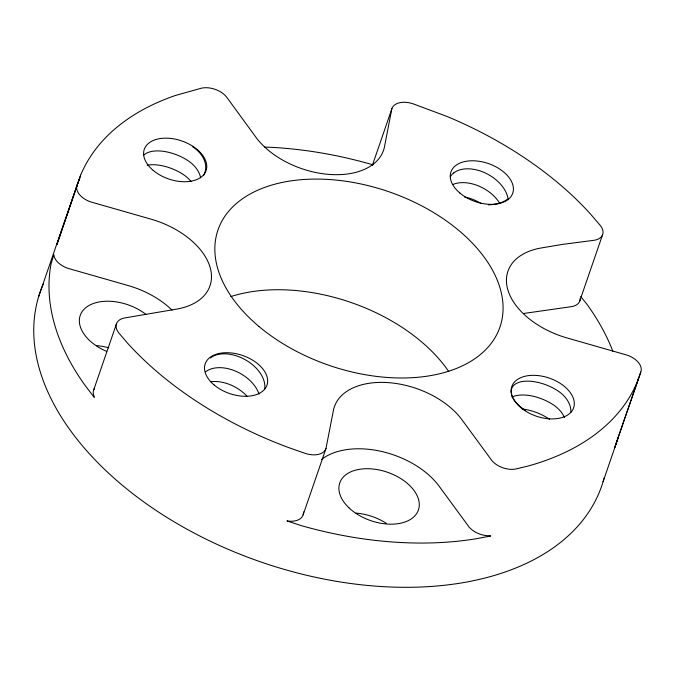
<?xml version="1.0" encoding="UTF-8"?>
<svg xmlns="http://www.w3.org/2000/svg" width="675" height="675" viewBox="0 0 675 675"><rect width="100%" height="100%" fill="white"/><g stroke="black" fill="none" stroke-linecap="round" stroke-linejoin="round"><path stroke-width="1.01" d="M321.519 459.515A71.466 44.002 19 0 1 439.138 486.228L469.125 527.091A18.225 11.222 19 0 0 489.375 535.756L490.776 535.984L475.276 538.903A297.042 182.883 19 0 1 301.101 525.572L286.917 520.914A18.225 11.222 19 0 0 303.117 514.89L303.691 511.903M80.629 175.162L56.953 244.434L80.629 175.162A297.042 182.883 19 0 1 175.179 95.563L201.116 88.256A18.622 11.458 19 0 1 227.34 98.061L255.909 137.236A71.466 44.002 19 0 0 329.316 174.42A71.466 44.002 19 0 0 384.472 146.838L391.567 110.177A18.487 11.382 19 0 1 413.243 103.874L446.732 116.336A297.042 182.883 19 0 1 590.642 214.194L599.94 225.079A17.693 10.893 19 0 1 592.667 240.46L562.461 244.409L541.358 247.944A71.466 44.002 19 0 0 507.735 289.448A71.466 44.002 19 0 0 566.705 337.854L624.535 354.4A18.225 11.222 19 0 1 640.811 371.984L614.427 448.301L640.811 371.984M638.103 379.038L637.284 381.907A297.042 182.883 19 0 1 528.517 465.919L516.772 468.771A18.225 11.222 19 0 1 490.725 458.983L462.004 419.833A71.466 44.002 19 0 0 388.598 382.649A71.466 44.002 19 0 0 333.442 410.231L326.295 446.884A18.225 11.222 19 0 1 304.67 453.187L288.52 447.55A297.042 182.883 19 0 1 127.271 342.875L119.298 333.509A18.225 11.222 19 0 1 126.065 317.723L176.546 309.125A71.466 44.002 19 0 0 210.178 267.621A71.466 44.002 19 0 0 151.208 219.215L93.378 202.669A18.225 11.222 19 0 1 77.093 185.085L79.81 178.031M38.652 296.646L77.093 185.085M93.774 389.737L116.632 323.342M372.473 165.063L391.922 108.574M303.117 514.89L325.983 448.495M579.563 301.565L602.429 235.17M603.053 481.748L618.3 437.484L617.954 438.379M523.522 313.504L572.062 306.551A17.693 10.893 19 0 0 580.213 298.384M372.98 164.919L371.09 164.287A297.042 182.883 19 0 0 264.752 147.057M580.702 296.536L587.199 304.585A297.042 182.883 19 0 1 612.849 351.219M96.474 345.642A41.588 25.599 19 0 1 108.835 347.827M356.02 513.127A41.588 25.599 19 0 1 386.193 523.26M604.192 477.723A297.042 182.883 19 0 1 462.071 582.837L460.038 583.166A297.042 182.883 19 0 1 70.875 431.114L69.744 429.545A297.042 182.883 19 0 1 43.343 283.905M230.774 296.612A149.116 91.808 19 0 1 448.774 371.613M172.066 310.146A71.466 44.002 19 0 0 128.343 285.609L67.964 268.338A18.225 11.222 19 0 1 53.797 254.762L51.131 263.562A297.042 182.883 19 0 0 84.983 385.282L94.222 397.381L94.129 396.444A18.225 11.222 19 0 1 94.593 388.311M106.608 351.397A41.588 25.599 19 0 1 84.738 308.585A41.588 25.599 19 0 1 146.053 314.474M210.381 357.944A32.307 21.043 29.1 0 1 245.573 359.91A32.307 21.043 29.1 0 1 264.668 389.002M205.622 371.773A32.307 21.043 29.1 0 1 235.381 371.064A32.307 21.043 29.1 0 1 259.065 394.158M210.566 381.772A32.307 21.043 29.1 0 1 246.949 396.107M147.175 165.198A32.307 16.293 22.5 0 1 182.832 174.201A32.307 23.077 14.6 0 1 191.05 181.541M200.652 177.871A32.307 23.077 14.6 0 0 187.591 160.38A32.307 16.293 22.5 0 0 143.927 155.005M192.358 146.543A32.307 23.077 14.6 0 1 203.631 175.399M452.68 184.579A32.307 21.043 29.1 0 1 499.593 203.082M453.76 172.918A32.307 21.043 29.1 0 1 486.278 173.458A32.307 21.043 29.1 0 1 508.157 199.766M507.524 199.159A32.307 18.326 9.7 0 1 488.388 204.837M450.318 176.681A32.307 18.326 9.7 0 1 453.769 172.91M464.577 197.058A32.307 21.043 29.1 0 1 481.148 203.572M522.273 409.033A32.307 16.293 22.5 0 1 547.999 418.281A32.307 23.077 14.6 0 1 549.585 419.377M525.547 410.543A32.307 16.293 22.5 0 1 511.414 394.065M511.211 392.934A32.307 16.293 22.5 0 1 525.707 381.181A32.307 16.293 22.5 0 1 557.525 390.614A32.307 23.077 14.6 0 1 570.839 412.552M564.443 417.496A32.307 23.077 14.6 0 0 552.758 404.46A32.307 16.293 22.5 0 0 511.945 397.119M258.896 326.422A149.116 91.808 19 0 0 498.817 330.083A149.116 91.808 19 0 0 319.157 179.103A149.116 91.808 19 0 0 258.896 326.422M348.865 507.718A41.588 25.599 19 0 0 417.15 512.755A41.588 25.599 19 0 0 371.267 468.863A41.588 25.599 19 0 0 348.865 507.718M520.805 407.616A32.678 20.115 19 0 0 573.379 408.417A32.678 20.115 19 0 0 534.009 375.334A32.678 20.115 19 0 0 520.805 407.616M459.911 193.058A32.678 20.115 19 0 0 512.485 193.86A32.678 20.115 19 0 0 473.116 160.777A32.678 20.115 19 0 0 459.911 193.058M153.259 170.438A32.678 20.115 19 0 0 205.833 171.248A32.678 20.115 19 0 0 166.463 138.156A32.678 20.115 19 0 0 153.259 170.438M214.152 384.995A32.678 20.115 19 0 0 266.726 385.796A32.678 20.115 19 0 0 227.357 352.713A32.678 20.115 19 0 0 214.152 384.995"/></g></svg>
